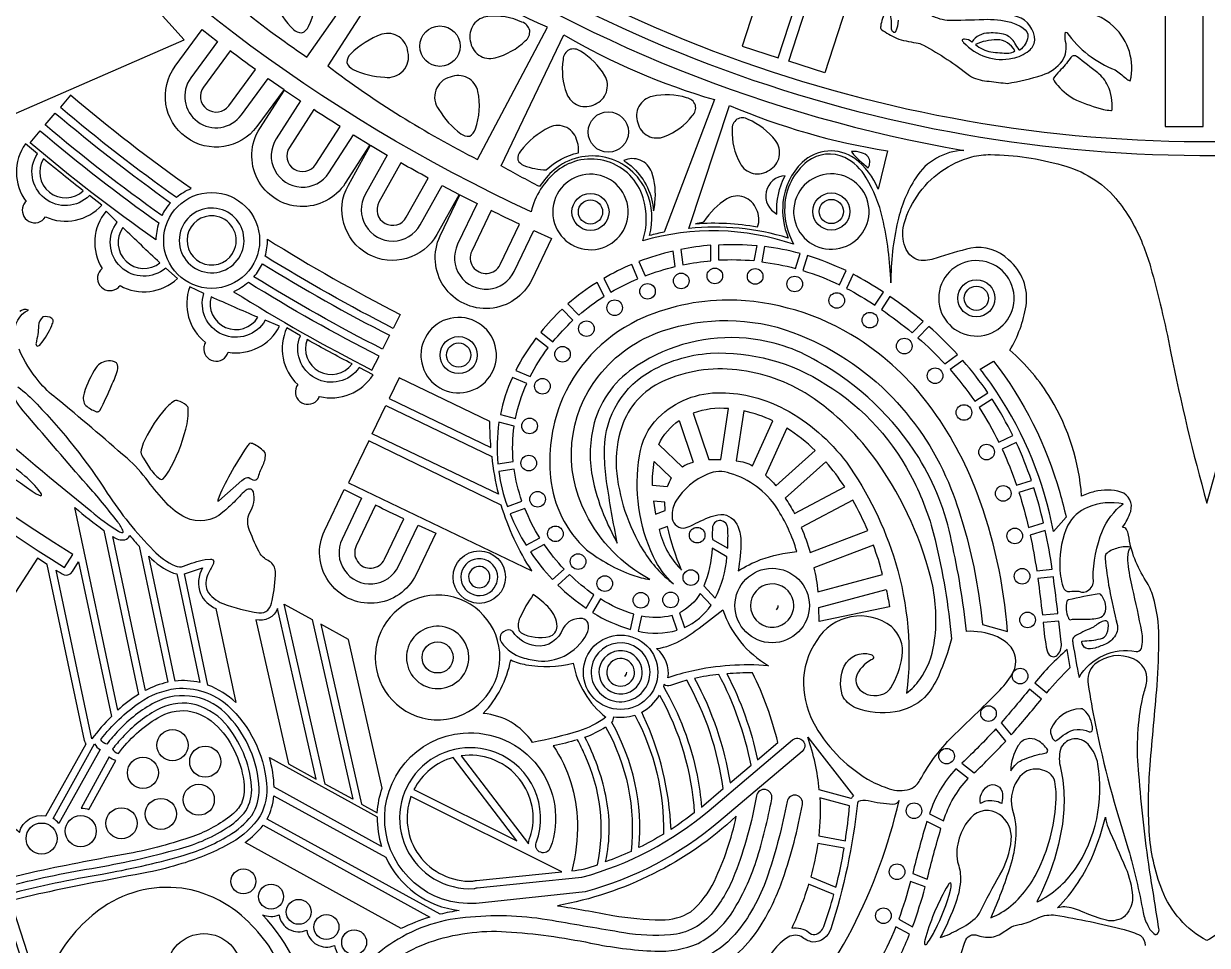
# Model space of a CAD drawing. Extents: x 0.3 to 22.9, y 0.3 to 22.9.
# Drawn here: x 6.842 to 11.589, y 2.79 to 6.487 of the extents above; entities that cross this region are included whole.
import ezdxf

# ---------------------------------------------------------------- set-up
doc = ezdxf.new("R2010")
doc.units = 0
doc.layers.get('0').update_dxf_attribs({"linetype": 'CONTINUOUS'})

msp = doc.modelspace()

# ---------------------------------------------------------------- linework, layer by layer
msp.add_line((11.2271, 4.089), (11.2258, 4.0885))
for points in [[(3.3142, 3.8737, 0.163521), (9.6242, 0.4465, 0.120172), (14.9519, 0.7854, 0.181777), (21.2452, 5.6945, 0.144148), (22.8969, 11.895, 0.188589), (19.6736, 19.5024, 0.185161), (12.301, 22.8811, 0.117209), (7.172, 22.009, 0.205007), (1.0046, 15.597, 0.089875), (0.2744, 11.5899, 0.190376), (3.3142, 3.8737)], [(19.638, 19.4494, 0.185169), (12.3102, 22.8179, 0.117227), (7.2083, 21.9566, 0.205002), (1.0677, 15.5872, 0.090157), (0.3369, 11.5899, 0.189152), (3.351, 3.9258, 0.162934), (9.5961, 0.5149, 0.121048), (14.9333, 0.845, 0.176273), (21.0659, 5.5259, 0.149242), (22.8347, 11.8803, 0.189626), (19.638, 19.4494)], [(3.6952, 4.7136, 0.093155), (6.7418, 2.309, 0.142562), (6.8139, 2.2274, 0.193525), (6.8466, 2.1464, 0.051441), (6.8766, 2.121, 0.066621), (6.8911, 2.0441, 0.260988), (6.9692, 1.9742, 0.057372), (7.0332, 1.9675, 0.084149), (7.0818, 1.8105, 0.191142), (7.2086, 1.6981), (7.076, 1.3986, -0.184586), (1.4291, 7.0046, -0.109103), (0.446, 11.7434, -0.195614), (3.7142, 19.4742, -0.012747), (4.1281, 19.8667), (4.5799, 19.3653, 0.143763), (1.4975, 14.3855, 0.10076), (1.2127, 10.1906, 0.147299), (3.6952, 4.7136)], [(1.0784, 12.0133, -0.172995), (3.713, 18.5618, -0.026822), (4.5094, 19.3689), (4.1244, 19.7961, 0.135351), (0.9831, 14.8536, 0.108341), (0.5953, 10.0918, 0.151917), (3.3881, 4.1189, 0.102753), (7.0505, 1.4647), (7.1431, 1.6738, -0.149793), (7.0253, 1.8122, -0.051818), (6.9916, 1.9198, -0.23974), (6.8591, 1.9955, -0.106316), (6.8288, 2.0946, -0.184724), (6.7664, 2.1998, -0.100062), (6.7055, 2.2716, -0.178747), (1.8261, 7.6664, -0.105978), (1.0784, 12.0133)], [(4.5069, 16.4808, 0.161318), (2.9884, 11.2681, 0.187111), (5.4543, 5.5541, 0.057832), (7.006, 4.3047), (7.0393, 4.3576, -0.169929), (3.5297, 8.7462, -0.124473), (3.1497, 12.931, -0.158039), (5.5528, 17.6357, -0.12047), (9.0206, 19.7394), (9.0019, 19.799, 0.166533), (4.5069, 16.4808)], [(8.1103, 7.1588, 0.180797), (11.8775, 5.9649, 0.210089), (15.9339, 8.0072, 0.187015), (17.2127, 11.8798, 0.210088), (15.1704, 15.9362, 0.187015), (11.2978, 17.215, 0.209947), (7.2414, 15.1727, 0.173766), (5.9552, 11.5899, 0.230574), (8.1103, 7.1588)], [(8.1447, 7.2027, 0.180797), (11.8746, 6.0205, 0.210158), (15.8909, 8.0427, 0.193671), (17.148, 12.019, 0.203487), (15.1349, 15.8932, 0.193671), (11.1586, 17.1503, 0.203277), (7.2844, 15.1372, 0.173766), (6.011, 11.5899, 0.230574), (8.1447, 7.2027)], [(8.415, 6.86, 0.105626), (10.6123, 5.9782, 0.245123), (10.4199, 5.8686, 0.082224), (10.3478, 5.6952, 0.059208), (10.3201, 5.4473, 0.046792), (10.2871, 5.706, 0.079184), (10.2209, 5.8686, 0.154271), (10.1359, 5.9491, 0.285789), (9.985, 5.9335, 0.217504), (9.8942, 5.7542, 0.136631), (9.9301, 5.6014, 0.155303), (9.3255, 5.6154, 0.151891), (9.3264, 5.7873, 0.534299), (8.9808, 5.8955, 0.164877), (8.8771, 5.7322, -0.218321), (5.3817, 9.816, -0.023975), (5.2413, 10.4155, 0.541535), (5.9761, 10.6135, 0.204704), (8.415, 6.86)], [(7.4285, 6.7999, 0.044201), (7.9772, 6.3528), (8.3232, 6.8436, -0.061341), (7.8023, 7.2458), (7.4285, 6.7999)], [(8.3764, 6.806), (8.0615, 6.3168, 0.044201), (8.6619, 5.942), (8.9436, 6.4723, -0.061341), (8.3764, 6.806)], [(8.0136, 6.6224, 0.473757), (7.9104, 6.694, 0.537074), (7.8488, 6.5707, 0.094383), (7.9239, 6.4634, 0.199713), (7.9582, 6.4497, 0.187851), (7.9849, 6.4753, 0.121487), (8.0136, 6.6224)], [(10.448, 6.5515, 0.18397), (10.4715, 6.5266, 0.105547), (10.5461, 6.5005, 0.008125), (10.6925, 6.5035, -0.078668), (10.8016, 6.4919, -0.065831), (10.8508, 6.4689, -0.261163), (10.87, 6.4332, -0.182336), (10.8382, 6.3811, -0.457361), (10.8348, 6.3815, -0.044996), (10.8175, 6.4088, 0.144233), (10.7806, 6.4419, 0.093539), (10.7137, 6.4487, 0.255769), (10.6446, 6.4129, 0.160126), (10.6159, 6.4246, 0.261869), (10.6066, 6.4221, 0.300282), (10.6119, 6.4114, 0.269099), (10.8084, 6.3476, 0.112023), (10.8734, 6.3778, 0.201968), (10.897, 6.4197, 0.322987), (10.8281, 6.5145, 0.081625), (10.7578, 6.526, 0.018555), (10.6175, 6.5206, -0.079934), (10.448, 6.5515)], [(8.8407, 6.493, 0.133432), (8.7039, 6.5158, 0.451871), (8.6335, 6.4176, 0.458483), (8.7332, 6.3494, 0.127861), (8.8539, 6.4176, 0.257329), (8.8718, 6.4596, 0.257327), (8.8407, 6.493)], [(10.2991, 6.5358, 0.095584), (10.2793, 6.4761, 0.253338), (10.282, 6.463, 0.035965), (10.3422, 6.4281, 0.048634), (10.4212, 6.4102, -0.081788), (10.451, 6.4, -0.045029), (10.6353, 6.2781, 0.109877), (10.7047, 6.2565, 0.004931), (10.7799, 6.2477), (10.7881, 6.2469, 0.037986), (10.9271, 6.2804, 0.151522), (11.0079, 6.3374, 0.210574), (11.0205, 6.4156, -0.093092), (11.02, 6.4524), (11.0254, 6.4511, 0.144128), (11.2193, 6.3011, -0.036983), (11.2623, 6.2673, 0.066654), (11.2802, 6.257, 0.268691), (11.2144, 6.4744, 0.19975), (11.0616, 6.5349, 0.078404)], [(10.3495, 6.5, -0.08549), (10.3389, 6.4536, -0.490145), (10.3301, 6.4523, -0.228002), (10.3229, 6.469, 0.06708), (10.3174, 6.5281, 0.201306)], [(7.45, 6.3154), (7.5584, 6.4628), (7.6199, 6.4152), (7.5126, 6.2693, 0.999999), (7.7152, 6.1204), (7.8226, 6.2664), (7.8863, 6.2219), (7.7778, 6.0743, -0.999997), (7.45, 6.3154)], [(8.2793, 6.4441, 0.109912), (8.1524, 6.3644, 0.199711), (8.1381, 6.3303, 0.188671), (8.1631, 6.3032, 0.105133), (8.2903, 6.2717, 0.537075), (8.3832, 6.3735, 0.473761), (8.2793, 6.4441)], [(9.6127, 6.1817), (9.411, 5.6503, 0.014804), (9.3527, 5.6366, 0.16273), (9.3404, 5.8126, 0.503169), (8.9693, 5.8999, 0.078848), (8.9114, 5.8328, -0.011), (8.7571, 5.9169), (9.0081, 6.4417, 0.06134), (9.6127, 6.1817)], [(10.7929, 6.3688, 0.127038), (10.8168, 6.377, 0.293852), (10.7452, 6.422, 0.103399), (10.6592, 6.4031, 0.140146), (10.7216, 6.3737, 0.047364), (10.7929, 6.3688)], [(7.6645, 6.1576), (7.7714, 6.3029, -0.004844), (7.67, 6.3773), (7.5632, 6.2321, 0.99999), (7.6645, 6.1576)], [(9.1728, 6.2778, 0.127863), (9.0748, 6.376, 0.257332), (9.0296, 6.382, 0.257333), (9.0058, 6.3431, 0.133431), (9.0203, 6.2052, 0.45187), (9.1337, 6.1636, 0.451873), (9.1728, 6.2778)], [(11.0646, 6.1791, 0.036859), (11.173, 6.1428, 0.056873), (11.2021, 6.1388, 0.391839), (11.2075, 6.141, 0.130858), (11.19, 6.2373, 0.123304), (11.1497, 6.2899, -0.012211), (11.0675, 6.3532, 0.471892), (11.0388, 6.3474, -0.046003), (10.9964, 6.2962, 0.050064), (10.9707, 6.2646, 0.050415), (10.9894, 6.238, 0.095896), (11.0646, 6.1791)], [(8.5072, 6.1421, 0.094385), (8.5951, 6.045, 0.19971), (8.6309, 6.0358, 0.187858), (8.6541, 6.0645, 0.137172), (8.6642, 6.2141, 0.47376), (8.5528, 6.2721, 0.537076), (8.5072, 6.1421)], [(7.855, 6.0244, 1.000001), (8.0666, 5.8885), (8.1646, 6.041), (8.231, 6.0005), (8.132, 5.8464, -1), (7.7896, 6.0664), (7.8886, 6.2204), (7.953, 6.1768), (7.855, 6.0244)], [(7.5139, 5.825, -0.022054), (7.0296, 6.1996), (6.9893, 6.1518, 0.021073), (7.4548, 5.7903, -0.077051), (7.5139, 5.825)], [(9.4123, 6.0334, 0.127862), (9.5236, 6.1162, 0.257328), (9.5361, 6.1601, 0.257334), (9.501, 6.1893, 0.13343), (9.3624, 6.1948, 0.451872), (9.3049, 6.0886, 0.451876), (9.4123, 6.0334)], [(6.9288, 6.0802), (6.9691, 6.128, 0.020903), (7.4316, 5.7684, 0.07022), (7.3961, 5.717, -0.020919), (6.9288, 6.0802)], [(8.0054, 6.142), (7.9079, 5.9904, 0.999998), (8.0137, 5.9224), (8.1112, 6.0742, -0.004847), (8.0054, 6.142)], [(9.6736, 6.1585, 0.061341), (10.306, 5.9764), (10.2689, 5.8228, 0.142997), (10.1753, 5.9457, 0.357307), (9.9641, 5.9296, 0.177768), (9.8874, 5.7704, 0.123205), (9.9088, 5.6264, 0.100021), (9.5099, 5.6654), (9.6736, 6.1585)], [(8.8482, 5.918, 0.093992), (8.9383, 5.9003, -0.140784), (9.0667, 5.9683, 0.142518), (9.062, 6.0134, 0.492786), (8.9502, 6.0704, 0.109908), (8.8342, 5.9754, 0.199711), (8.8243, 5.9398, 0.197704), (8.8482, 5.918)], [(9.833, 5.8992, 0.458479), (9.8575, 6.0175, 0.127864), (9.7479, 6.1026, 0.257338), (9.7023, 6.1029, 0.257325), (9.6835, 6.0613, 0.133434), (9.7153, 5.9263, 0.451865), (9.833, 5.8992)], [(6.8683, 6.0085), (6.9086, 6.0563, 0.021188), (7.3838, 5.6874, 0.07403), (7.3726, 5.6188, -0.022241), (6.8683, 6.0085)], [(6.9295, 5.7116, 0.323934), (7.1558, 5.7587), (7.106, 5.7969, -0.902816), (6.8971, 5.9647), (6.849, 6.0051, 0.324479), (6.8521, 5.7736, 0.099066), (6.8409, 5.7576, 0.933011), (6.9295, 5.7116)], [(8.1443, 5.8393), (8.2334, 5.9992), (8.3003, 5.9597), (8.2122, 5.8015, 1.000002), (8.4318, 5.6791), (8.5201, 5.8374), (8.5889, 5.8012), (8.4997, 5.6412, -0.999999), (8.1443, 5.8393)], [(6.9213, 5.9446, 0.870744), (7.081, 5.8163, -0.00713), (6.9213, 5.9446)], [(9.368, 5.7354, 0.054789), (9.3741, 5.7692, 0.111511), (9.3608, 5.8905, 0.450806), (9.2486, 5.937, -0.055002), (9.2872, 5.9078, -0.188867), (9.368, 5.7354)], [(10.2296, 5.952, 0.171176), (10.2022, 5.9688, 0.110869), (10.1622, 5.974), (10.1632, 5.9705, 0.051795), (10.2294, 5.9083, 0.272789), (10.2296, 5.952)], [(11.6653, 2.8637, -0.058881), (11.5876, 2.8085, -0.176343), (11.4075, 3.011, -0.076791), (11.3565, 3.2459, -0.035887), (11.3597, 3.5118, -0.000992), (11.3879, 3.8332, 0.021171), (11.3946, 4.0269, 0.076141), (11.3714, 4.1878, 0.070104), (11.3432, 4.2516, -0.112967), (11.2735, 4.4349, 0.106294), (11.2653, 4.4573, 0.220028), (11.2486, 4.4667, 0.096809), (11.2818, 4.5303, 0.408389), (11.2427, 4.6079, 0.133014), (11.1374, 4.6097, 0.044081), (11.0851, 4.5915, 0.117376), (10.9616, 4.9817, 0.081068), (10.7969, 5.1766, 0.096694), (10.8622, 5.3542, 0.267073), (10.7922, 5.5388, 0.249873), (10.6408, 5.5856, 0.032537), (10.5011, 5.5453, -0.120261), (10.4326, 5.538, -0.210602), (10.382, 5.5806, -0.159658), (10.3697, 5.6676, -0.100292), (10.4255, 5.7949, -0.182423), (10.6448, 5.9525, -0.064498), (10.7192, 5.9612, -0.067565), (11.0067, 5.9188, -0.154516), (11.2226, 5.785, -0.079456), (11.3298, 5.6025, -0.02825), (11.3614, 5.5111, -0.018901), (11.4421, 5.1717, 0.019728), (11.5876, 4.5635, 0.022102), (11.7332, 5.1717, -0.019802)], [(8.2671, 5.7709, 0.999998), (8.3769, 5.7097), (8.4647, 5.8672, -0.004844), (8.3548, 5.9283), (8.2671, 5.7709)], [(8.9673, 5.6997, 0.391328), (9.1351, 5.5811, 0.391078), (9.2665, 5.739, 0.406751), (9.1115, 5.8826, 0.406035), (8.964, 5.7312, 0.052549), (8.9673, 5.6997)], [(9.896, 5.8763, 0.771939), (9.8631, 5.7228, -0.138286), (9.896, 5.8763)], [(9.9333, 5.7015, 0.391328), (10.1011, 5.5829, 0.391078), (10.2325, 5.7408, 0.406751), (10.0775, 5.8843, 0.406035), (9.93, 5.733, 0.052549), (9.9333, 5.7015)], [(8.8797, 5.4595, -1), (8.5125, 5.6349), (8.5913, 5.8001), (8.6607, 5.7648), (8.5826, 5.6014, 1.000004), (8.8095, 5.493), (8.8876, 5.6566), (8.9586, 5.6248), (8.8797, 5.4595)], [(9.6626, 5.7838, 0.104493), (9.57, 5.6934, -0.19596), (9.5641, 5.6895), (9.5369, 5.6842, -0.065078), (9.7851, 5.6711, 0.228265), (9.7807, 5.7413, 0.473761), (9.6626, 5.7838)], [(7.4716, 5.6539, 0.40279), (7.5545, 5.494, 0.402349), (7.7175, 5.5705, 0.086971), (7.7261, 5.6144, 0.874548), (7.4716, 5.6539)], [(7.2288, 5.4359, 0.32448), (7.4586, 5.4638), (7.4121, 5.5061, -0.902816), (7.2178, 5.6906), (7.1733, 5.7349, 0.323934), (7.1569, 5.5043, 0.394066), (7.1476, 5.4367, 0.391961), (7.2144, 5.4227, 0.100924), (7.2288, 5.4359)], [(7.6883, 5.5817, 0.494771), (7.6061, 5.7152, 0.38232), (7.4997, 5.6375, 0.924558), (7.6883, 5.5817)], [(8.7528, 5.5201), (8.8305, 5.6828, -0.004845), (8.717, 5.7369), (8.6393, 5.5743, 1.000005), (8.7528, 5.5201)], [(7.3889, 5.5274, -0.00713), (7.2404, 5.6685, 0.870741), (7.3889, 5.5274)], [(7.8199, 5.6216, 0.022054), (8.3527, 5.32), (8.3242, 5.2643, -0.021073), (7.8107, 5.5537, 0.077046), (7.8199, 5.6216)], [(9.4466, 5.5742, 0.034499), (9.3099, 5.5324), (9.3346, 5.4749, -0.032463), (9.4554, 5.5121), (9.4466, 5.5742)], [(9.5986, 5.5978, 0.029522), (9.4772, 5.5808), (9.486, 5.5189, -0.029148), (9.5986, 5.5351), (9.5986, 5.5978)], [(9.6298, 5.5373), (9.6298, 5.5999, -0.036439), (9.7819, 5.5963), (9.771, 5.5346, 0.035983), (9.6298, 5.5373)], [(9.9374, 5.5048), (9.956, 5.5646, 0.034737), (9.813, 5.5929), (9.8021, 5.5312, -0.034954), (9.9374, 5.5048)], [(9.9675, 5.4963, -0.038817), (10.1144, 5.4388), (10.1403, 5.4958, 0.038397), (9.986, 5.556), (9.9675, 5.4963)], [(8.31, 5.2365), (8.2816, 5.1808, -0.020919), (7.7658, 5.4712, 0.070223), (7.7995, 5.5238, 0.020903), (8.31, 5.2365)], [(9.2809, 5.5208, 0.031779), (9.1685, 5.4648), (9.1974, 5.4094, -0.032646), (9.3056, 5.4633), (9.2809, 5.5208)], [(10.5151, 5.3534, 0.391328), (10.6828, 5.2348, 0.391078), (10.8143, 5.3927, 0.406751), (10.6592, 5.5362, 0.406035), (10.5118, 5.3849, 0.052549), (10.5151, 5.3534)], [(10.2563, 5.3571), (10.2905, 5.4094, 0.026077), (10.1683, 5.4818), (10.1424, 5.4248, -0.025327), (10.2563, 5.3571)], [(7.6622, 5.1683, 0.323935), (7.8686, 5.2727), (7.8105, 5.2966, -0.902815), (7.5652, 5.4043), (7.5082, 5.4309, 0.32448), (7.5714, 5.2081, 0.099059), (7.5648, 5.1897, 0.933011), (7.6622, 5.1683)], [(8.2674, 5.153, -0.021187), (7.7433, 5.4484, -0.074032), (7.6844, 5.4115, 0.02224), (8.2389, 5.0973), (8.2674, 5.153)], [(9.1416, 5.4487, 0.03975), (9.0251, 5.3627), (9.0685, 5.3176, -0.037475), (9.1707, 5.3932), (9.1416, 5.4487)], [(7.5938, 5.3912, 0.870744), (7.7814, 5.3088, -0.007129), (7.5938, 5.3912)], [(10.666, 4.6031, 0.071187), (10.4736, 4.956, 0.090331), (10.1889, 5.2219, 0.141048), (9.6675, 5.378, 0.108931), (9.3043, 5.2966, 0.188832), (8.9933, 4.9597, 0.115017), (8.9552, 4.6648, 0.183364), (9.0992, 4.3765, 0.077727), (9.2852, 4.274, 0.055352), (9.3539, 4.2574, -0.15639), (9.0965, 4.5215, -0.294828), (9.148, 5.0728, -0.147588), (9.4047, 5.2542, -0.170972), (9.9274, 5.2482, -0.112814), (10.3263, 4.9869, -0.097333), (10.561, 4.6216, -0.048534), (10.6611, 4.2623, -0.016481), (10.6877, 4.0761), (10.7881, 4.0488, 0.069991), (10.666, 4.6031)], [(10.4051, 5.247), (10.449, 5.2917, 0.025281), (10.3165, 5.392), (10.2823, 5.3397, -0.024316), (10.4051, 5.247)], [(6.8082, 5.239, -0.329151), (6.8611, 5.3379, 0.27539), (6.8264, 5.3313, 0.115082)], [(9.0452, 5.2968), (9.0019, 5.3418, 0.03415), (8.916, 5.2493), (8.965, 5.2105, -0.034211), (9.0452, 5.2968)], [(6.8965, 5.193, 0.237194), (6.91, 5.2003, 0.078311), (6.9549, 5.276, 0.086338), (6.9608, 5.295, 0.218543), (6.955, 5.3045, 0.220912), (6.9195, 5.31, 0.240414), (6.902, 5.2749, -0.046205), (6.892, 5.2053, 0.403935), (6.8965, 5.193)], [(8.7379, 5.1648, 0.406751), (8.5828, 5.3083, 0.406035), (8.4354, 5.157, 0.052691), (8.4387, 5.1255, 0.924185), (8.7379, 5.1648)], [(10.5877, 5.1589, 0.027396), (10.4728, 5.2713), (10.4289, 5.2267, -0.026725), (10.5366, 5.1221), (10.5877, 5.1589)], [(7.8973, 5.2658, 0.323935), (7.9414, 5.0388, 0.394063), (7.95, 4.9711, 0.391982), (8.0181, 4.9749, 0.10089), (8.0286, 4.9914, 0.324479), (8.2433, 5.0782), (8.1874, 5.1069, -0.902813), (7.9518, 5.2346), (7.8973, 5.2658)], [(8.9457, 5.1859), (8.8967, 5.2247, 0.045558), (8.8157, 5.0955), (8.8732, 5.0706, -0.043938), (8.9457, 5.1859)], [(10.7916, 3.9963, 0.099867), (10.7407, 4.0293, 0.104942), (10.6231, 4.0489, 0.030022), (10.5633, 4.4104, 0.090617), (10.4316, 4.7458, 0.125788), (10.0261, 5.1316, 0.112674), (9.7401, 5.2247, 0.168668), (9.3031, 5.1147, 0.189571), (9.1307, 4.8849, 0.109994), (9.1222, 4.6722, 0.05179), (9.1678, 4.5177, 0.029238), (9.223, 4.4032, -0.011697), (9.1802, 4.6496, -0.0218), (9.1714, 4.757, -0.273055), (9.3439, 5.085, -0.120166), (9.597, 5.1647, -0.157277), (10.0593, 5.0396, -0.142471), (10.4133, 4.6484, -0.057145), (10.4978, 4.4155, -0.035096), (10.5633, 4.019, -0.03587), (10.5122, 3.872, -0.083703), (10.4555, 3.7841, -0.158077), (10.3368, 3.7263, -0.13788), (10.1787, 3.7425, -0.195882), (10.1249, 3.7939, -0.175955), (10.1334, 3.9099, -0.365044), (10.2403, 3.9566, -0.251668), (10.2508, 3.9462, -0.312866), (10.2409, 3.9341, 0.195341), (10.1811, 3.8658, 0.290384), (10.2017, 3.8094, 0.316192), (10.3036, 3.805, 0.068923), (10.3194, 3.8221, 0.107246), (10.3658, 3.9496, 0.248959), (10.3221, 4.0682, 0.446007), (10.023, 4.0128, 0.152299), (9.9692, 3.8378, 0.126573), (10.0173, 3.6682, 0.131858), (10.2439, 3.4462, 0.045835), (10.3242, 3.4147, 0.176098), (10.4052, 3.4201, 0.134852), (10.4365, 3.4517, -0.075798), (10.5785, 3.6382, 0.008153), (10.7572, 3.8136, 0.072921), (10.8108, 3.8861, 0.344955), (10.7916, 3.9963)], [(7.3634, 4.3737, 0.100188), (7.4502, 4.3117, 0.187181), (7.4837, 4.31, -0.040834), (7.5695, 4.3371), (7.591, 4.3391, -0.319732), (7.6039, 4.3322, -0.185221), (7.6016, 4.3181, 0.012355), (7.581, 4.2774, 0.202063), (7.5781, 4.2128, 0.168864), (7.6405, 4.1607, 0.0558), (7.7856, 4.1237, 0.264956), (7.8215, 4.1346, 0.125923), (7.8394, 4.1726, 0.041077), (7.8521, 4.2893, 0.243769), (7.8281, 4.3296, -0.097094), (7.7906, 4.3594, -0.021526), (7.7481, 4.4533, -0.197409), (7.7487, 4.5254, 0.207739), (7.7635, 4.6084, 0.325678), (7.7476, 4.6197, 0.158219), (7.7307, 4.6124, 0.020701), (7.6858, 4.5676, -0.020568), (7.6411, 4.5265, -0.303089), (7.4911, 4.5053, -0.090682), (7.4138, 4.5642, -0.02065), (7.3412, 4.6512, 0.057056), (7.2568, 4.7431, 0.006766), (6.9729, 4.9846, -0.06092), (6.9039, 5.0504, -0.07487), (6.8236, 5.181, -0.057633)], [(7.9793, 5.2191, 0.870744), (8.1594, 5.1215, -0.007128), (7.9793, 5.2191)], [(7.1268, 4.9337, 0.428799), (7.1481, 4.9352, 0.022802), (7.1941, 5.0347, 0.046088), (7.2186, 5.0954, 0.271522), (7.2139, 5.1255, 0.155842), (7.1822, 5.134, 0.234846), (7.133, 5.1067, 0.081071), (7.085, 5.005, 0.23118), (7.088, 4.9592, 0.127808), (7.1268, 4.9337)], [(10.7094, 5.0057, 0.029789), (10.6087, 5.1355), (10.5577, 5.0988, -0.030457), (10.6564, 4.9724), (10.7094, 5.0057)], [(10.9971, 4.6064, -0.012428), (11.0231, 4.5071), (10.9718, 4.4499, 0.100807), (10.7449, 5.0088, 0.020566), (10.6783, 5.1006), (10.7321, 5.1332, -0.09623), (10.9971, 4.6064)], [(10.4878, 4.2299, 0.098275), (10.2663, 4.7275, 0.092482), (9.9925, 4.9952, 0.115339), (9.702, 5.0977, 0.138159), (9.4049, 5.0512, 0.208722), (9.2408, 4.8698, 0.096204), (9.2189, 4.7037, 0.119619), (9.328, 4.3719, 0.091658), (9.4488, 4.2391, -0.094742), (9.3679, 4.3474, -0.148648), (9.3117, 4.7529, -0.165952), (9.3874, 4.9052, -0.205982), (9.6399, 5.0062, -0.119595), (9.8941, 4.9403, -0.109525), (10.1417, 4.727, -0.082261), (10.3386, 4.3251, -0.103466), (10.3833, 3.8012, 0.07976), (10.4357, 3.8553, 0.115979), (10.4937, 4.0005, 0.087757), (10.4878, 4.2299)], [(6.5209, 5.0327, 0.009291), (6.9753, 4.644), (7.1116, 4.5318, 0.038504), (7.222, 4.4511, 0.160279), (7.2394, 4.4451, 0.385451), (7.2412, 4.449, 0.09674), (7.2197, 4.4877, 0.0197), (7.095, 4.638, -0.001172), (6.8585, 4.9119, -0.05971), (6.7934, 5.0053, -0.099124)], [(8.7161, 4.7868, -0.019423), (8.7122, 4.8912), (8.3475, 5.0659), (8.3076, 4.9825), (8.7161, 4.7868)], [(8.7539, 4.9185), (8.8146, 4.9032, -0.057721), (8.8596, 5.0425), (8.8022, 5.0673, 0.05614), (8.7539, 4.9185)], [(6.8189, 5.0302, -0.043096), (6.896, 4.9598, -0.048542), (7.1776, 4.6039, 0.053494), (7.3634, 4.3737)], [(7.4925, 4.8603, 0.083443), (7.5014, 4.9464, 0.165106), (7.4942, 4.9562, 0.103658), (7.461, 4.9738, 0.179944), (7.4477, 4.9736, 0.071955), (7.4238, 4.9557, 0.080134), (7.3379, 4.8361, 0.094889), (7.312, 4.7678, 0.081837), (7.3226, 4.7431), (7.347, 4.705, 0.086217), (7.3878, 4.6609, 0.405298), (7.4022, 4.6612, 0.05226), (7.424, 4.6914, 0.067951), (7.4925, 4.8603)], [(8.7195, 4.7505, 0.03425), (8.746, 4.5992), (8.24, 4.8416), (8.2941, 4.9543), (8.7195, 4.7505)], [(9.6684, 4.9423, 0.115354), (9.5275, 4.9235), (9.5895, 4.7377), (9.6379, 4.7382), (9.6684, 4.9423)], [(10.7267, 4.9797), (10.6738, 4.9464, -0.029945), (10.7527, 4.8079), (10.8094, 4.8342, 0.030023), (10.7267, 4.9797)], [(9.3898, 4.7984, -0.142993), (9.4713, 4.8944), (9.5272, 4.727, 0.066002), (9.4841, 4.708), (9.3898, 4.7984)], [(9.7303, 4.9331), (9.7003, 4.7325, -0.119476), (9.7656, 4.7127), (9.8473, 4.8937, 0.058038), (9.7303, 4.9331)], [(6.5014, 4.8735, 0.002944), (6.8766, 4.6117, 0.116784), (6.9112, 4.5927), (6.9141, 4.5947, 0.161269), (6.9075, 4.6091, 0.054166), (6.8474, 4.6713, 0.041493), (6.6283, 4.8248, -0.060601)], [(8.7485, 4.8876, 0.062136), (8.7437, 4.7215), (8.8056, 4.7305, -0.058453), (8.8094, 4.8723), (8.7485, 4.8876)], [(9.8174, 4.6755, -0.034619), (9.8588, 4.6332), (10.0163, 4.7745, 0.055422), (9.9025, 4.8639), (9.8174, 4.6755)], [(7.7675, 4.6554, 0.350295), (7.7835, 4.6694, -0.042322), (7.8023, 4.7169, 0.14002), (7.8112, 4.765, 0.090028), (7.7681, 4.7982, 0.106207), (7.7514, 4.8039, 0.142576), (7.7403, 4.7931, 0.029902), (7.6708, 4.6796, 0.050174), (7.6211, 4.5758), (7.6214, 4.5713), (7.6255, 4.5724), (7.7169, 4.6546, -0.133385), (7.7404, 4.6665), (7.7452, 4.6655, 0.07026), (7.7675, 4.6554)], [(8.8804, 4.2922, -0.075516), (8.7578, 4.5556), (8.2265, 4.8134), (8.1455, 4.6443), (8.8804, 4.2922)], [(10.824, 4.6355), (10.8836, 4.6544, 0.026658), (10.8229, 4.8061), (10.7662, 4.7797, -0.026457), (10.824, 4.6355)], [(8.8092, 4.6995), (8.7474, 4.6905, 0.050328), (8.7823, 4.5493), (8.8407, 4.5716, -0.049903), (8.8092, 4.6995)], [(9.3641, 4.6338, -0.044373), (9.3711, 4.7298), (9.4396, 4.6641, 0.06454), (9.4234, 4.6286), (9.3641, 4.6338)], [(10.0593, 4.7291), (9.8967, 4.5832, -0.026683), (9.9335, 4.522), (10.1349, 4.6286, 0.034929), (10.0593, 4.7291)], [(9.7977, 4.3368, -0.061946), (9.9428, 4.369, 0.074097), (9.8626, 4.5439, 0.179822), (9.6758, 4.6821, 0.198601), (9.5847, 4.6797, 0.154529), (9.458, 4.571, 0.156712), (9.4428, 4.5101, 0.406931), (9.4872, 4.4633, 0.095436), (9.5181, 4.4726, -0.026911), (9.5988, 4.5095), (9.6268, 4.5169, -0.32672), (9.7023, 4.479, -0.113268), (9.7182, 4.4131, -0.050452), (9.7073, 4.2911, -0.051225), (9.7977, 4.3368)], [(8.119, 4.4192, 1.000002), (8.3459, 4.3108), (8.4241, 4.4744), (8.495, 4.4426), (8.4161, 4.2773, -1.000001), (8.0489, 4.4527), (8.1278, 4.6179), (8.1971, 4.5826), (8.119, 4.4192)], [(10.8935, 4.6248), (10.8339, 4.6059, -0.020557), (10.8723, 4.4656), (10.9321, 4.4845, 0.019913), (10.8935, 4.6248)], [(9.9606, 4.4656, -0.031614), (9.9965, 4.3653), (10.2274, 4.453, 0.029421), (10.1674, 4.5751), (9.9606, 4.4656)], [(11.0739, 4.2102, 0.331971), (11.1135, 4.2154, 0.323512), (11.1315, 4.2613, -0.096881), (11.1686, 4.4518, -0.136303), (11.2518, 4.56, 0.155736), (11.1085, 4.5454, 0.181972), (11.0304, 4.4755, 0.112377), (10.9972, 4.3155, 0.064275), (11.0105, 4.2267, 0.363867), (11.0374, 4.2089, -0.040482), (11.0739, 4.2102)], [(7.2194, 3.7323), (7.0473, 4.5452, 0.013898), (7.1637, 4.4539), (7.303, 3.7962, 0.04661), (7.2194, 3.7323)], [(8.2534, 4.5548), (8.1758, 4.3921, 1.000001), (8.2892, 4.3379), (8.3669, 4.5007, -0.004848), (8.2534, 4.5548)], [(8.9123, 4.4241, -0.044333), (8.8518, 4.5424), (8.7934, 4.5201, 0.043494), (8.8572, 4.3943), (8.9123, 4.4241)], [(9.481, 4.2945, -0.046618), (9.424, 4.4701), (9.3909, 4.4581, 0.141211), (9.4759, 4.2997), (9.481, 4.2945)], [(9.6049, 4.4701, 0.023546), (9.6044, 4.4175), (9.6657, 4.382, 0.022682), (9.6663, 4.4632, 0.86099), (9.6049, 4.4701)], [(7.2482, 4.4164, 0.200748), (7.2677, 4.4329, 0.010563), (7.3048, 4.3907), (7.4205, 3.8448, 0.06808), (7.3303, 3.8118), (7.1995, 4.4295, 0.204072), (7.2482, 4.4164)], [(10.9051, 4.2918), (10.9673, 4.2984, 0.016217), (10.939, 4.4539), (10.8791, 4.435, -0.015256), (10.9051, 4.2918)], [(8.9295, 4.3979), (8.8742, 4.368, 0.04144), (8.9631, 4.2568), (9.0093, 4.2989, -0.039898), (8.9295, 4.3979)], [(9.6031, 4.3821, -0.088325), (9.5703, 4.2309), (9.6158, 4.1817, 0.094793), (9.6629, 4.3476), (9.6031, 4.3821)], [(10.287, 4.2775, 0.022903), (10.2502, 4.3948), (10.0118, 4.3043, -0.026469), (10.0272, 4.208), (10.287, 4.2775)], [(11.1798, 4.3416, 0.025689), (11.1963, 4.2196, 0.015136), (11.2284, 4.0727, -0.264229), (11.2063, 4.0154, -0.066157), (11.1861, 3.9999, -0.01858), (11.139, 3.9819, -0.156419), (11.1015, 3.9813, -0.221975), (11.0859, 4.0059, -0.467049), (11.0884, 4.0101, 0.052329), (11.1602, 4.0191, 0.274563), (11.1857, 4.0403, 0.156368), (11.1921, 4.0827, 0.439703), (11.1727, 4.0902, 0.078871), (11.1325, 4.0656, 0.022768), (11.0649, 4.0338, 0.115272), (11.0493, 4.0202, 0.091945), (11.0502, 3.9999, 0.007719), (11.0746, 3.8637, -0.3204), (11.3034, 3.9683, 0.369496), (11.3249, 3.9804, 0.121915), (11.326, 4.0475, 0.014973), (11.2888, 4.2227, -0.024033), (11.2716, 4.3218, -0.090456), (11.2732, 4.3686, -0.106331), (11.2798, 4.3833, 0.533809), (11.2796, 4.3873, 0.139356), (11.225, 4.3811, 0.138587), (11.1828, 4.3585, 0.134734), (11.1798, 4.3416)], [(6.6823, 3.2371, -0.471826), (6.825, 3.2425, -0.390906), (6.9317, 3.3086), (7.0929, 3.5983, -0.122324), (7.0866, 3.6113), (6.937, 4.3175), (6.8973, 4.3431), (6.5588, 3.8203), (6.6823, 3.2371)], [(7.1939, 3.7079, 0.033014), (7.1159, 3.6175), (6.9725, 4.2948, 0.052526), (7.0052, 4.2757, 0.329539), (7.0384, 4.2887), (7.0627, 4.3274), (7.1939, 3.7079)], [(7.5485, 3.8434, 0.08762), (7.4501, 3.8496), (7.3439, 4.3509, 0.107289), (7.443, 4.2824), (7.4563, 4.2791), (7.5485, 3.8434)], [(8.5969, 4.281, 0.889123), (8.7365, 4.2354, 0.108331), (8.7434, 4.2664, 0.905898), (8.5969, 4.281)], [(7.5813, 3.8335), (7.4868, 4.2796), (7.56, 4.3041, 0.222515), (7.5508, 4.2002, 0.169811), (7.6134, 4.1402), (7.6933, 3.7632, 0.097238), (7.5813, 3.8335)], [(8.6278, 4.2764, 0.871175), (8.7067, 4.2456, 0.127618), (8.7121, 4.2664, 0.889724), (8.6278, 4.2764)], [(9.0978, 4.1416), (9.1291, 4.196, -0.04263), (9.0313, 4.2767), (8.985, 4.2345, 0.045332), (9.0978, 4.1416)], [(9.7585, 4.1676, 0.904155), (9.9248, 4.1206, 0.094147), (9.9308, 4.1524, 0.91638), (9.7585, 4.1676)], [(10.9276, 4.1154), (10.9899, 4.1207, 0.007161), (10.9718, 4.2675), (10.9096, 4.2608, -0.007264), (10.9276, 4.1154)], [(8.751, 3.9175, 0.942173), (8.2588, 4.0005, 0.05668), (8.2524, 3.9444, 0.947672), (8.751, 3.9175)], [(8.8381, 4.043, 0.186484), (8.9505, 4.0285, 0.340309), (8.9813, 4.069, 0.171266), (8.9515, 4.1403, 0.064341), (8.886, 4.1963, 0.054328), (8.8326, 4.1033, 0.189419), (8.828, 4.0547, 0.129193), (8.8381, 4.043)], [(9.1241, 4.1246, 0.070648), (9.2758, 4.0568), (9.2893, 4.1179, -0.069591), (9.1553, 4.1788), (9.1241, 4.1246)], [(9.5989, 4.1539), (9.5551, 4.2013, -0.15011), (9.4718, 4.1234), (9.4927, 4.0643, 0.141079), (9.5989, 4.1539)], [(10.3015, 4.2166, -0.013077), (10.3144, 4.1476), (10.0324, 4.0891), (10.0318, 4.1446), (10.3015, 4.2166)], [(11.1782, 4.1214, 0.239878), (11.1671, 4.19, 0.27173), (11.1551, 4.199, 0.017656), (11.0324, 4.1751, 0.221916), (11.0259, 4.17, 0.184965), (11.0321, 4.1036, 0.246459), (11.0392, 4.0949), (11.0489, 4.0977, -0.024178), (11.0982, 4.0976, 0.067387), (11.1557, 4.1037, 0.217696), (11.1782, 4.1214)], [(7.7735, 4.0953), (7.9046, 3.5171), (8.0159, 3.4558), (7.8606, 4.141, -0.383215), (7.7735, 4.0953)], [(9.4861, 4.0179, 0.029933), (9.5517, 4.0624), (9.6465, 4.1354, 0.1814), (9.8288, 3.9113, 0.073237), (9.5217, 3.8899, 0.034853), (9.4262, 3.8619, 0.267192), (9.3806, 3.9797, 0.106949), (9.4861, 4.0179)], [(9.8612, 4.1353, 0.198464), (9.8683, 4.1524)], [(9.083, 4.0999, 0.297767), (9.0055, 4.0618, -0.360667), (8.8952, 3.9907, -0.226854), (8.8044, 4.0484, 0.381462), (8.7665, 4.0473, 0.440845), (8.7587, 4.0042, 0.160835), (8.8418, 3.9437, 0.039563), (8.9051, 3.9303, 0.135359), (9.0095, 3.9496, 0.147964), (9.1008, 4.0386, 0.187689), (9.1065, 4.0812, 0.274114), (9.083, 4.0999)], [(9.4425, 4.1125, -0.118597), (9.3196, 4.1105), (9.3062, 4.0495, 0.123279), (9.4634, 4.0535), (9.4425, 4.1125)], [(9.8925, 4.1253, 0.127907), (9.8925, 4.1253)], [(9.9556, 4.1139, 0.083145), (9.9556, 4.1139)], [(10.9311, 4.0844, 0.037185), (10.9463, 3.9714, 0.354633), (10.9726, 3.9472, 0.190025), (10.9897, 3.9561, 0.229306), (11.0029, 4.0061), (10.9934, 4.0897), (10.9311, 4.0844)], [(8.2802, 3.4206), (8.1452, 4.0162), (8.0339, 4.0774), (8.1975, 3.3559), (8.2606, 3.3211, -0.068288), (8.2802, 3.4206)], [(8.6259, 3.9247, 0.916296), (8.3842, 3.9852, 0.083285), (8.3774, 3.9444, 0.924033), (8.6259, 3.9247)], [(9.1196, 3.9028, 0.914625), (9.3479, 3.8462, 0.083149), (9.3544, 3.8847, 0.925981), (9.1196, 3.9028)], [(9.1508, 3.8998, 0.904152), (9.317, 3.8528, 0.094148), (9.3231, 3.8847, 0.916375), (9.1508, 3.8998)], [(9.1823, 3.8978, 0.872572), (9.2848, 3.8576, 0.12791), (9.2919, 3.8847, 0.887861), (9.1823, 3.8978)], [(10.897, 3.8421), (10.9453, 3.8024, -0.029642), (11.0396, 3.9035), (11.0272, 3.9756, 0.044453), (10.897, 3.8421)], [(11.3802, 2.8332, 0.263246), (11.3887, 2.8342, 0.290898), (11.3949, 2.8573, 0.001528), (11.3575, 3.0916, -0.01779), (11.3147, 3.4761, -0.071805), (11.3263, 3.7637, -0.037631), (11.3405, 3.8202, 0.04465), (11.3467, 3.8489, 0.326479), (11.2932, 3.9381, 0.292788), (11.1387, 3.9171, 0.273696), (11.1109, 3.8362, 0.00679), (11.1389, 3.6794, 0.028038), (11.2724, 3.1768, -0.022167), (11.3321, 2.9208, 0.079294), (11.3505, 2.8693, 0.156426), (11.3802, 2.8332)], [(9.0673, 3.6481, -0.025488), (8.8831, 3.6037, 0.22746), (8.6856, 3.7195, 0.142875), (8.7957, 3.9341, 0.064988), (8.8568, 3.9152, 0.100307), (9.0464, 3.9208, 0.182645), (9.1774, 3.7043, -0.076087), (9.0673, 3.6481)], [(9.2535, 3.8676, 0.19848), (9.2606, 3.8847)], [(9.5604, 3.3441), (9.6481, 3.4181, 0.093315), (9.5015, 3.8529, 0.00438), (9.4359, 3.8322, -0.218777), (9.41, 3.8352), (9.4077, 3.828, -0.083904), (9.543, 3.4716, -0.029748), (9.5604, 3.3441)], [(9.5323, 3.8603, -0.086119), (9.6752, 3.441), (9.7592, 3.5121, 0.072604), (9.6304, 3.8759, 0.026621), (9.5323, 3.8603)], [(9.7854, 3.5342), (9.867, 3.6032, 0.053833), (9.7657, 3.8822, 0.021046), (9.6625, 3.8788, -0.067516), (9.7854, 3.5342)], [(7.4529, 3.8197, -0.205715), (7.6615, 3.7513, -0.184719), (7.8161, 3.4392, -0.141867), (7.7913, 3.3085, -0.110117), (7.6762, 3.2015, -0.055577), (7.4763, 3.1171, -0.027096), (7.3424, 3.0824, 0.006977), (6.9191, 2.9991, 0.016213), (6.7898, 2.9674), (6.8958, 2.6359, 0.017124), (6.8802, 2.5861), (6.7612, 2.9582, -0.438231)], [(6.7816, 2.9962, -0.020071), (7.1566, 3.0754, 0.026), (7.4731, 3.1475, 0.06569), (7.6646, 3.2296, 0.09135), (7.7568, 3.3103, 0.148515), (7.7866, 3.4184, 0.179003), (7.664, 3.7081, 0.166989), (7.5284, 3.7865, 0.167394), (7.3679, 3.7634, 0.080896), (7.2234, 3.652, 0.020609), (7.1754, 3.5964, -0.255684), (7.1519, 3.615, -0.079572), (7.3083, 3.7641, -0.117947), (7.4529, 3.8197)], [(10.8762, 3.8172, -0.007851), (10.7626, 3.6825), (10.8027, 3.6335, 0.008156), (10.9244, 3.7774), (10.8762, 3.8172)], [(6.7735, 3.0251, -0.023849), (7.1152, 3.0982, 0.025809), (7.4674, 3.1771, 0.083287), (7.6658, 3.2663, 0.080713), (7.7335, 3.3293, 0.143445), (7.7566, 3.4263, 0.161865), (7.649, 3.6805, 0.163765), (7.5142, 3.7586, 0.160623), (7.3747, 3.7333, 0.077978), (7.238, 3.6237, 0.017174), (7.1989, 3.5777, 0.255697), (7.2224, 3.5591, -0.09721), (7.3808, 3.7026, -0.159127), (7.5004, 3.7302, -0.15706), (7.6207, 3.6666, -0.169735), (7.7264, 3.431, -0.114548), (7.716, 3.359, -0.093887), (7.6775, 3.3134, -0.089482), (7.5204, 3.2267)], [(9.4386, 3.2548, 0.097196), (9.3286, 3.7091), (9.3211, 3.7253, 0.138674), (9.3921, 3.7934, -0.111627), (9.5319, 3.3212, -0.022049), (9.4386, 3.2548)], [(9.4082, 3.2358, -0.021632), (9.3097, 3.1815, 0.15259), (9.2008, 3.6836, 0.199671), (9.2086, 3.7063, 0.118702), (9.2929, 3.7132, -0.129648), (9.4082, 3.2358)], [(10.9608, 3.6418), (10.9669, 3.6233, 0.124747), (10.9765, 3.6106, 0.485095), (10.9863, 3.6129, -0.017523), (11.02, 3.6383, -0.270214), (11.1154, 3.6464, 0.608227), (11.1286, 3.6552, 0.215667), (11.0941, 3.7343, 0.155162), (11.0816, 3.7388, 0.281391), (10.9615, 3.657, 0.147423), (10.9608, 3.6418)], [(9.0934, 3.6243, 0.053766), (9.1763, 3.6658, -0.157044), (9.278, 3.1664, -0.021227), (9.1761, 3.1244, 0.10597), (9.1769, 3.3899, 0.067254), (9.0934, 3.6243)], [(10.7407, 3.658, -0.020458), (10.6051, 3.5203), (10.6545, 3.4809, 0.018539), (10.7807, 3.6091), (10.7407, 3.658)], [(8.9542, 3.1803, -0.999998), (8.8979, 3.2011, 0.408605), (8.736, 3.5626, 1.24172), (8.6484, 3.0171, -0.056549), (8.6616, 3.0199), (9.0813, 3.0629, 0.109564), (9.5911, 3.3306), (9.9254, 3.6133, -0.999984), (9.9641, 3.5674), (9.6298, 3.2848, -0.110024), (9.0946, 3.0043), (8.6571, 2.9575, -0.412509), (8.291, 3.2731, -0.412603), (8.6045, 3.641, -0.548848), (8.9542, 3.1803)], [(9.0926, 3.5539, 0.01643), (9.0638, 3.6141, -0.023667), (8.9662, 3.5901, -0.142542), (9.0632, 3.2821, -0.069128), (9.0407, 3.0889, 0.077392), (9.1434, 3.113, 0.162492), (9.0926, 3.5539)], [(9.9871, 3.624), (10.1702, 3.3895, 0.118736), (10.1614, 3.3784), (10.0331, 3.4128, 0.061099), (9.9871, 3.624)], [(10.9075, 3.6112, 0.417463), (10.8312, 3.5911, 0.149983), (10.8015, 3.4889, -0.18345), (10.8554, 3.5369, -0.046237), (10.9377, 3.56, 0.447807), (10.9491, 3.573, 0.144245), (10.9075, 3.6112)], [(11.0079, 3.276, -0.08262), (10.9053, 2.9647, -0.396394), (10.908, 2.9637, 0.122177), (11.059, 3.0949, 0.193289), (11.1507, 3.516, 0.143202), (11.111, 3.5961, 0.506073), (11.0034, 3.5841, 0.14264), (10.9988, 3.5097, -0.091815), (11.0079, 3.276)], [(6.9837, 3.2787, 0.082939), (6.9601, 3.298), (7.1269, 3.5978, 0.131287), (7.1486, 3.575), (6.9837, 3.2787)], [(7.0732, 3.3402, -0.085645), (7.1041, 3.3341), (7.2114, 3.5308, -0.124455), (7.1853, 3.5457), (7.0732, 3.3402)], [(8.26, 3.3043, 0.080597), (8.2776, 3.1862), (7.8466, 3.4234, 0.068547), (7.8277, 3.5423), (8.26, 3.3043)], [(8.4075, 3.4142), (8.8203, 3.2082), (8.5648, 3.5429, 0.209841), (8.4075, 3.4142)], [(8.8781, 3.2384, 0.531735), (8.5974, 3.5497), (8.8664, 3.1972, -0.049114), (8.8781, 3.2384)], [(10.4749, 3.3169), (10.5314, 3.2892, -0.115538), (10.6305, 3.4585), (10.5813, 3.4977, 0.109008), (10.4749, 3.3169)], [(10.7988, 3.1059, -0.024186), (10.7211, 2.9001, 0.077992), (10.8013, 2.9474, 0.119942), (10.9223, 3.118, 0.103665), (10.9829, 3.3953, 0.046861), (10.9794, 3.4358, 0.340319), (10.928, 3.4924, 0.313013), (10.8376, 3.4661, 0.223148), (10.8059, 3.3375, -0.102753), (10.8205, 3.2159, -0.054515), (10.7988, 3.1059)], [(10.7653, 3.3581, 0.173874), (10.7006, 3.3673, 0.102296), (10.68, 3.3584, -0.303871), (10.7072, 3.4274, -0.598725), (10.7675, 3.3964, -0.079189), (10.7649, 3.3628, 0.160273), (10.7653, 3.3581)], [(8.5887, 2.9292, 0.021907), (8.5128, 2.9141), (7.8187, 3.2961, 0.102825), (7.8453, 3.3898), (8.2945, 3.1426, 0.260224), (8.5887, 2.9292)], [(8.2383, 2.6458, -0.132707), (8.4688, 2.8016, -0.100968), (8.7778, 2.8443, -0.035891), (9.1157, 2.7986, 0.038178), (9.3735, 2.7659, 0.115021), (9.547, 2.7974, 0.132147), (9.6858, 2.9247, 0.060169), (9.7798, 3.1274, 0.032028), (9.8426, 3.3776, 0.414211), (9.8176, 3.414, 0.42089), (9.7812, 3.3889, -0.047604), (9.6946, 3.077, -0.077167), (9.6071, 2.9233, -0.209186), (9.4358, 2.8312, -0.059954), (9.2488, 2.8396, -0.000414), (8.9618, 2.8885, 0.067324), (8.6343, 2.9024, 0.130063), (8.3262, 2.8032, 0.110485), (8.1264, 2.6004, 0.079907)], [(8.6432, 3.0469, -0.043554), (8.6586, 3.0498), (9.0003, 3.0848), (8.3955, 3.3866, 0.534804), (8.6432, 3.0469)], [(9.3313, 2.1546, 0.20124), (10.1644, 2.8553, 0.061677), (10.353, 3.3703, -0.305956), (10.3277, 3.3548, -0.05098), (10.2285, 3.3694, 0.13273), (10.1886, 3.3658), (10.1859, 3.3604, -0.052023), (10.0791, 2.8552, -0.323767), (10.007, 2.8023, -0.119541), (9.9608, 2.8246, 0.264244), (9.9009, 2.8183, 0.082757), (9.8411, 2.7584, -0.128438)], [(9.6226, 2.6955, 0.123414), (9.8045, 2.8785, 0.050435), (9.8871, 3.0555, 0.036013), (9.9655, 3.3548, 0.414216), (9.9405, 3.3913, 0.419392), (9.9041, 3.3663, -0.033511), (9.8277, 3.0748, -0.089681), (9.707, 2.848, -0.216292), (9.4305, 2.7051, -0.057497)], [(10.0354, 3.3811, -0.04197), (10.0309, 3.2281), (10.1375, 3.2085, 0.015074), (10.1547, 3.3491), (10.0354, 3.3811)], [(10.6786, 2.9242, -0.01481), (10.7569, 3.0722, 0.109433), (10.8029, 3.2129, 0.274761), (10.7557, 3.3138, 0.386879), (10.6402, 3.3014, 0.219248), (10.5867, 3.1246, -0.086993), (10.5996, 3.0579, -0.072), (10.5803, 2.9611, -0.038142), (10.5181, 2.8204, 0.049013), (10.5901, 2.8528, 0.09193), (10.6659, 2.9057, 0.087832), (10.6786, 2.9242)], [(9.2053, 2.9097, 0.039047), (9.3993, 2.8912, 0.146124), (9.5178, 2.9245, 0.107058), (9.6124, 3.0472, 0.058546), (9.7003, 3.3072, -0.144204), (8.9827, 2.9486, -0.00461), (9.2053, 2.9097)], [(10.4663, 3.055, -0.01396), (10.521, 3.2581), (10.4643, 3.2859, 0.01584), (10.4076, 3.0777), (10.4663, 3.055)], [(11.0177, 2.9436, 0.102601), (10.9888, 2.9398, 0.096001), (11.1325, 3.1561, 0.039958), (11.1804, 3.3032, 0.0727), (11.1913, 3.2621, 0.000078), (11.2617, 3.1001, -0.086862), (11.2888, 2.9886, -0.1825), (11.2696, 2.9196, -0.063816), (11.2522, 2.9013, -0.227104), (11.1745, 2.893, -0.036139), (11.085, 2.9258, 0.082368), (11.0177, 2.9436)], [(8.3568, 2.8572), (7.7304, 3.202, 0.065967), (7.8022, 3.2709), (8.4714, 2.9026, 0.039835), (8.3568, 2.8572)], [(7.5204, 3.2267, -0.038959), (7.2655, 3.1577, 0.0087), (6.899, 3.0868, 0.016875), (6.7654, 3.054, 0.424552)], [(10.1327, 3.1789), (10.0271, 3.1983, -0.031939), (9.9987, 3.0639), (10.0997, 3.0227, 0.02047), (10.1327, 3.1789)], [(10.4578, 3.0235), (10.3992, 3.0461, -0.02199), (10.3515, 2.8941), (10.4071, 2.8643, 0.022289), (10.4578, 3.0235)], [(10.5604, 3.0403, 0.255082), (10.55, 3.0312), (10.5422, 3.0189, 0.060291), (10.4562, 2.8097, 0.18579), (10.4565, 2.7928, 0.41658), (10.4658, 2.7967, 0.036212), (10.4978, 2.8504, 0.054667), (10.5592, 3.0112, 0.065191), (10.5623, 3.0353), (10.5604, 3.0403)], [(7.4985, 3.0149, 0.197669), (7.1601, 2.9419, 0.119096), (6.9694, 2.7279, 0.135738), (6.882, 2.3384, -0.089296), (7.2591, 2.4607, -0.115364), (7.7445, 2.4173, -0.077113), (7.951, 2.3117, 0.113835), (7.8879, 2.6728, 0.115144), (7.7164, 2.9085, 0.129715), (7.4985, 3.0149)], [(10.051, 2.8655, 0.020167), (10.0919, 2.9935), (9.9903, 3.0349, -0.034535), (9.9225, 2.8583, -0.203629), (9.99, 2.8422, 0.230395), (10.0152, 2.8325, 0.25753), (10.051, 2.8655)], [(7.8665, 2.9115, 0.491726), (7.9775, 2.8504, 0.491827), (8.0886, 2.7893, 0.280496), (8.1422, 2.7257, 0.071928), (8.0008, 2.4987, 0.152292), (7.8001, 2.9123, 0.195421), (7.8665, 2.9115)], [(10.5533, 2.5965, -0.007324), (10.615, 2.7985, -0.140694), (10.63, 2.8232, -0.249816), (10.6609, 2.8313, 0.091604), (10.7242, 2.8222, 0.088403), (10.7539, 2.8319), (10.8033, 2.8635, -0.103444), (10.8451, 2.8739, 0.04816), (10.9112, 2.9004, -0.132282), (10.9809, 2.9105, -0.023162), (11.2559, 2.8525, -0.046342), (11.3215, 2.8288, -0.230465), (11.3398, 2.7893, -0.050806)], [(10.3135, 2.668, 0.039753), (10.3953, 2.8338), (10.3398, 2.8635, -0.039813), (10.2627, 2.7049), (10.3135, 2.668)]]:
    msp.add_lwpolyline(points, format="xyb")
for points in [[(6.711, 7.2258), (6.4246, 7.484), (5.6015, 5.5992), (7.4863, 6.4223), (7.2281, 6.7087), (6.4041, 6.4018), (6.711, 7.2258)], [(10.0921, 7.0384), (9.9475, 7.0854), (9.7236, 6.3964), (9.8682, 6.3494), (10.0921, 7.0384)], [(10.0553, 6.2887), (9.9107, 6.3356), (10.1345, 7.0246), (10.2791, 6.9776), (10.0553, 6.2887)], [(11.5723, 6.798), (11.4203, 6.798), (11.4203, 6.0736), (11.5723, 6.0736), (11.5723, 6.798)], [(9.4148, 4.5332), (9.4139, 4.5667), (9.368, 4.5707), (9.3758, 4.5191), (9.4148, 4.5332)], [(8.051, 3.4365), (7.8875, 4.158), (7.9988, 4.0968), (8.1623, 3.3752), (8.051, 3.4365)]]:
    msp.add_lwpolyline(points)
for centre, radius in [((8.5118, 6.3962), 0.0811), ((9.1869, 6.0521), 0.0811), ((7.5962, 5.617), 0.1924), ((9.1154, 5.7314), 0.0744), ((10.0814, 5.7331), 0.0744), ((9.1154, 5.7314), 0.0486), ((10.0814, 5.7331), 0.0486), ((9.4793, 5.4548), 0.0313), ((9.6142, 5.4749), 0.0313), ((9.7759, 5.4726), 0.0313), ((9.9344, 5.4422), 0.0313), ((10.6631, 5.385), 0.0744), ((9.3442, 5.4129), 0.0313), ((10.6631, 5.385), 0.0486), ((9.2124, 5.347), 0.0313), ((10.1031, 5.3762), 0.0313), ((10.2359, 5.2972), 0.0313), ((9.0993, 5.2631), 0.0313), ((8.5867, 5.1571), 0.0744), ((10.374, 5.1931), 0.0313), ((8.5867, 5.1571), 0.0486), ((9.0033, 5.1603), 0.0313), ((10.4973, 5.0744), 0.0313), ((8.9226, 5.0323), 0.0313), ((10.6133, 4.9268), 0.0313), ((8.8714, 4.8728), 0.0313), ((10.7039, 4.7681), 0.0313), ((8.8679, 4.7238), 0.0313), ((8.9033, 4.5788), 0.0313), ((10.7706, 4.6022), 0.0313), ((8.9748, 4.4402), 0.0313), ((9.5432, 4.4348), 0.0313), ((10.8171, 4.4318), 0.0313), ((8.6694, 4.2665), 0.1052), ((9.0655, 4.329), 0.0313), ((9.5179, 4.2645), 0.0313), ((9.844, 4.1525), 0.1493), ((10.8464, 4.2698), 0.0313), ((9.1727, 4.2404), 0.0313), ((9.3176, 4.1738), 0.0313), ((9.4369, 4.1751), 0.0313), ((10.8683, 4.0947), 0.0313), ((8.5024, 3.9444), 0.0625), ((9.2363, 3.8847), 0.1493), ((10.8385, 3.8696), 0.0313), ((10.7116, 3.7192), 0.0313), ((7.4392, 3.5921), 0.0625), ((7.5705, 3.5262), 0.0625), ((10.5437, 3.5484), 0.0313), ((7.3206, 3.4817), 0.0625), ((7.5444, 3.3737), 0.0625), ((7.3925, 3.3165), 0.0625), ((7.2344, 3.279), 0.0625), ((10.4129, 3.3292), 0.0313), ((6.9142, 3.2177), 0.0625), ((7.0711, 3.2477), 0.0625), ((7.7235, 3.0459), 0.05), ((10.3448, 3.0845), 0.0313), ((7.8345, 2.9849), 0.05), ((7.9455, 2.9238), 0.05), ((8.0566, 2.8627), 0.05), ((10.2902, 2.9084), 0.0313), ((8.1676, 2.8016), 0.05), ((7.5651, 2.6865), 0.1499)]:
    msp.add_circle(centre, radius)

doc.saveas('drawing.dxf')
